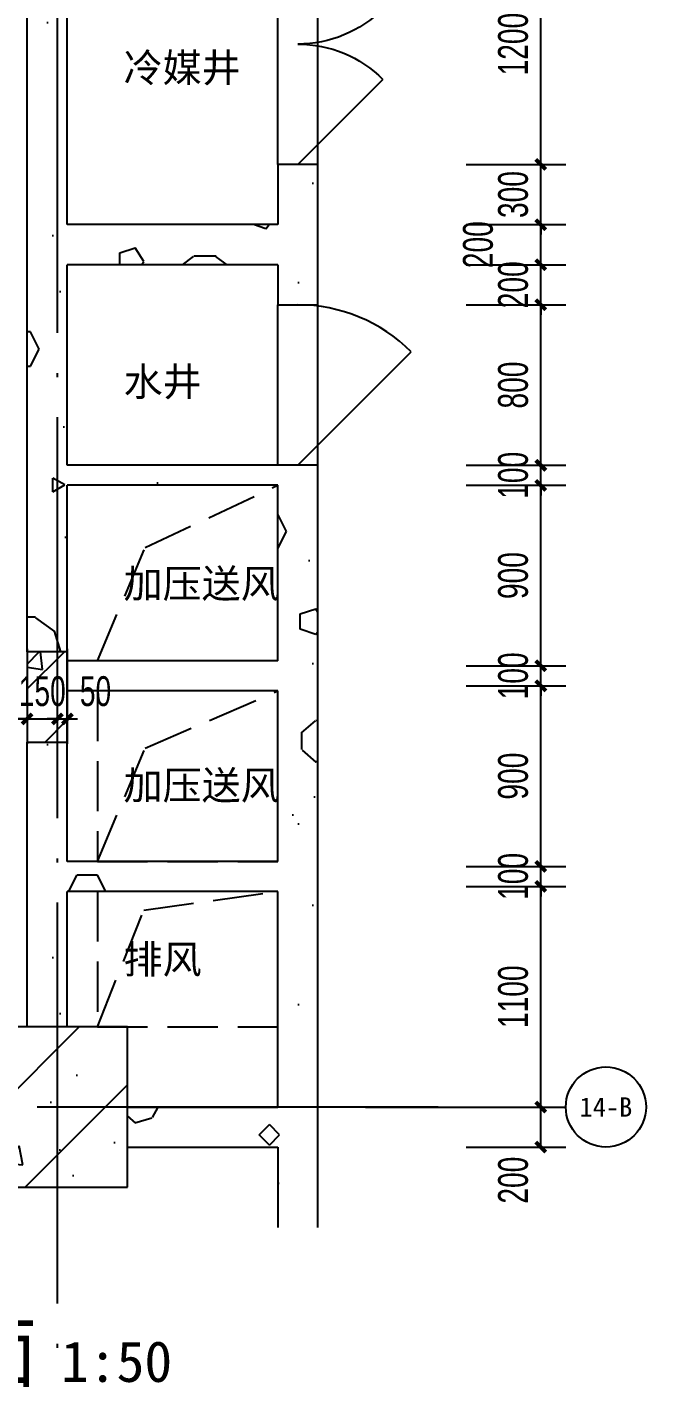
# Model space of a CAD drawing. Extents: x -26219 to 315419, y -160410 to -120810.
# Drawn here: x -17567 to -14446, y -140557 to -133768 of the extents above; entities that cross this region are included whole.
import ezdxf
from ezdxf.enums import TextEntityAlignment as Align
from ezdxf.xclip import XClip

# ---------------------------------------------------------------- set-up
doc = ezdxf.new("R2010")
doc.units = 0
doc.header["$LTSCALE"] = 1000
doc.header["$MEASUREMENT"] = 0
doc.header["$XCLIPFRAME"] = 0
for name, pattern in [('104-13#14# B1核心筒$0$DASH', [0.35, 0.25, -0.1]), ('104-14# 核心筒$2$DOTE', [2.42, 2, -0.2, 0.02, -0.2]), ('DOTE', [2.42, 2, -0.2, 0.02, -0.2])]:
    doc.linetypes.add(name, pattern=pattern)
for name, color, linetype in [('01-标注_尺寸', 124, 'Continuous'), ('01-标注_轴线坐标', 132, 'Continuous'), ('02-TEXT_标注', 130, 'Continuous'), ('02-TEXT_轴号', 7, 'Continuous'), ('104-13#14# B1核心筒$0$05-填充_天正', 26, 'Continuous'), ('104-13#14# B1核心筒$0$A-TECH_结构', 21, 'Continuous'), ('104-13#14# B1核心筒$0$A_STR-砌块墙', 121, 'Continuous'), ('104-13#14# B1核心筒$0$A_STR-砼柱', 51, 'Continuous'), ('104-13#14# B1核心筒$0$DOOR_FIRE', 220, 'Continuous'), ('104-14# 核心筒$2$A_AXIS-轴线', 36, '104-14# 核心筒$2$DOTE'), ('A_AXIS-轴线', 36, 'Continuous'), ('建-标注-文本', 254, 'Continuous')]:
    doc.layers.add(name, color=color, linetype=linetype)
doc.styles.add('_TCH_AXIS', font='STXIHEI_0.TTF', dxfattribs={"width": 0.75, "height": 750})
doc.styles.add('_TCH_DIM_T3', font='ros.shx', dxfattribs={"width": 0.705882, "bigfont": 'jd.shx'})
doc.styles.get("Standard").update_dxf_attribs({"font": 'STXIHEI_0.TTF'})
doc.dimstyles.new('_TCH_ARCH&&50', dxfattribs={"dimtxt": 148.75, "dimasz": 50, "dimexe": 125, "dimexo": 150, "dimgap": 63.125, "dimtad": 1, "dimdec": 0, "dimzin": 0, "dimdsep": 46, "dimtxsty": '_TCH_DIM_T3', "dimblk": 'ARCHTICK', "dimcen": 0.09, "dimclrt": 7, "dimazin": 2, "dimtfac": 1, "dimtdec": 0, "dimtix": 1, "dimtmove": 2, "dimatfit": 3, "dimfxl": 0, "dimtolj": 1, "dimtzin": 0, "dimarcsym": 0})
pattern_1 = [(0, (531, -549), (900, 1800), [0, -1800]), (0, (-522, -792), (900, 1800), [0, -1800]), (0, (63, -810), (900, 1800), [0, -1800]), (0, (702, -279), (900, 1800), [0, -1800]), (0, (-45, -900), (900, 1800), [0, -1800]), (0, (882, 855), (900, 1800), [0, -1800]), (0, (333, 711), (900, 1800), [0, -1800]), (0, (621, 486), (900, 1800), [0, -1800]), (0, (-846, 450), (900, 1800), [0, -1800]), (0, (36, 369), (900, 1800), [0, -1800]), (0, (-306, -90), (900, 1800), [0, -1800]), (0, (-288, -765), (900, 1800), [0, -1800]), (0, (387, -837), (900, 1800), [0, -1800]), (0, (882, -45), (900, 1800), [0, -1800]), (0, (-801, -324), (900, 1800), [0, -1800]), (0, (-648, -18), (900, 1800), [0, -1800]), (0, (54, -144), (900, 1800), [0, -1800]), (0, (-198, -405), (900, 1800), [0, -1800]), (0, (-342, 189), (900, 1800), [0, -1800]), (0, (-117, 864), (900, 1800), [0, -1800]), (0, (-729, -702), (900, 1800), [0, -1800]), (0, (261, 495), (900, 1800), [0, -1800]), (0, (-576, 522), (900, 1800), [0, -1800]), (0, (-720, 756), (900, 1800), [0, -1800]), (130.60129, (771.43, 291.43), (-4499.99995, 5400.000024), [79.025, -33111.333]), (18.43495, (642.86, 325.71), (4500, 1800), [81.316, -11302.884]), (90, (642.9, 248.6), (900, 1800), [77.143, -3522.857]), (161.56505, (720, 222.86), (-4500, 1799.99987), [81.316, -11302.884]), (53.1301, (720, 222.86), (900, 1800), [85.714, -8914.285]), (135, (788.6, -694.3), (-900, 1800), [72.73, -5018.438]), (45, (685.7, -694.3), (900, 1800), [72.73, -5018.438]), (135, (737.14, -745.7), (-900, 1800), [72.73, -5018.438]), (45, (737.14, -745.7), (900, 1800), [72.73, -5018.438]), (116.565, (-77.1, 514.3), (-0.0002, 3600), [95.831, -1916.63]), (180, (-120, 600), (-900, 1800), [102.857, -1697.143]), (63.435, (-265.7, 514.3), (8e-06, 3600), [95.831, -1916.63]), (116.565, (-222.9, 428.6), (-0.0002, 3600), [95.831, -1916.63]), (0, (-222.9, 428.6), (900, 1800), [102.857, -1697.143]), (63.435, (-120, 428.6), (8e-06, 3600), [95.831, -1916.63]), (107.10273, (600, -94.286), (-2699.999897, 9000.000015), [116.584, -48848.707]), (143.97263, (565.71, 17.14), (-17099.99978, 12599.99999), [116.584, -24366.06]), (180, (471.4, 85.7), (-900, 1800), [111.429, -1688.571]), (36.02737, (265.71, 17.14), (17099.99987, 12599.99986), [116.584, -24366.06]), (71.56505, (231.43, -85.7), (2700, 9000), [108.42, -11275.778]), (107.10273, (265.714, -197.14), (-2699.999897, 9000.000015), [116.584, -48848.707]), (143.97263, (360, -265.71), (-17099.99978, 12599.99999), [116.584, -24366.06]), (0, (360, -265.7), (900, 1800), [111.429, -1688.571]), (36.02737, (471.43, -265.71), (17099.99987, 12599.99986), [116.584, -24366.06]), (71.56505, (565.71, -197.14), (2700, 9000), [108.42, -11275.778]), (150.25512, (617.14, 745.71), (-2700, 1799.99998), [69.105, -14442.959]), (90, (557.1, 711.4), (900, 1800), [68.571, -3531.428]), (29.74488, (557.14, 711.43), (2700, 1800), [69.105, -14442.959]), (116.565, (197.1, -531.4), (-0.0002, 3600), [95.831, -1916.63]), (168.69007, (154.29, -445.71), (-8100, 1799.99995), [87.412, -18269.056]), (41.185925, (0, -488.57), (22499.999864, 19799.999827), [91.116, -38177.406]), (90, (0, -574.3), (900, 1800), [85.714, -3514.285]), (138.814074, (68.57, -634.286), (-22499.9996, 19800.000126), [91.116, -38177.406]), (16.699244, (68.57, -634.286), (29699.999777, 8999.999906), [89.488, -37495.613]), (60.945396, (154.29, -608.57), (900, 1799.999984), [88.248, -36976.018]), (109.983106, (-557.14, 222.86), (-4500.000017, 12599.999967), [100.326, -42036.592]), (155.556045, (-591.43, 317.14), (-11700.000045, 5399.999888), [103.569, -43395.394]), (24.443955, (-780, 317.14), (11700.000006, 5399.999974), [103.569, -43395.394]), (70.016893, (-814.286, 222.86), (4500.000014, 12599.99997), [100.326, -42036.592]), (109.983106, (-780, 128.57), (-4500.000017, 12599.999967), [100.326, -42036.592]), (160.01689, (-685.71, 94.29), (-4500, 1799.99992), [100.326, -20968.132]), (19.9831, (-685.71, 94.29), (4499.99998, 1800), [100.326, -20968.132]), (70.016893, (-591.43, 128.57), (4500.000014, 12599.99997), [100.326, -42036.592]), (122.00538, (111.43, 60), (-900.00012, 1799.9999), [80.863, -16900.302]), (18.43495, (-8.57, 102.86), (4500, 1800), [81.316, -11302.884]), (90, (-8.6, 25.7), (900, 1800), [77.143, -3522.857]), (161.56505, (68.57, 0), (-4500, 1799.99987), [81.316, -11302.884]), (54.46232, (68.57, 0), (6299.99999, 8999.99999), [73.734, -30894.635]), (116.565, (-411.4, -377.1), (-0.0002, 3600), [95.831, -1916.63]), (180, (-454.3, -291.4), (-900, 1800), [94.286, -1705.714]), (59.03624, (-600, -377.14), (900, 1800), [99.96, -20891.466]), (120.96376, (-548.57, -462.86), (-900.00012, 1799.99992), [99.96, -20891.466]), (0, (-548.6, -462.9), (900, 1800), [94.286, -1705.714]), (63.435, (-454.3, -462.9), (8e-06, 3600), [95.831, -1916.63])]

# ---------------------------------------------------------------- blocks, each defined once
blk = doc.blocks.new('104-14# 核心筒')
at = {"layer": '104-14# 核心筒$2$A_AXIS-轴线'}
for p, q in [((-24839, 11750), (120259.9, 11750)), ((-24839, 7700), (120259.9, 7700))]:
    blk.add_line(p, q, dxfattribs=at)
blk = doc.blocks.new('104-13#14# B1核心筒$0$$DorLib2D$00000114')
at = {"color": 0}
blk.add_line((0.5, 0), (-0.2071, 0.7071), dxfattribs=at)
blk.add_arc((0.5, 0), 1, 135, 180, dxfattribs=at)
blk = doc.blocks.new('104-13#14# B1核心筒$0$$DorLib2D$00000116')
at = {"color": 0}
for p, q in [((-0.5, 0), (-0.1464, 0.3536)), ((0.5, 0), (0.1464, 0.3536))]:
    blk.add_line(p, q, dxfattribs=at)
for centre, start, end in [((-0.5, 0), 0, 45), ((0.5, 0), 135, 180)]:
    blk.add_arc(centre, 0.5, start, end, dxfattribs=at)
blk = doc.blocks.new('104-13#14# B1核心筒')
at = {"layer": '104-13#14# B1核心筒$0$05-填充_天正'}
h = blk.add_hatch(dxfattribs=at)
h.set_pattern_fill('加气混凝土', color=256, scale=150, style=0)
h.set_pattern_definition(pattern_1)
h.paths.add_polyline_path([(131550, 14800), (131350, 14800), (131350, 13600), (131483.3, 13600), (131550, 13700)])
h = blk.add_hatch(dxfattribs=at)
h.set_pattern_fill('加气混凝土', color=256, scale=150, style=0)
h.set_pattern_definition(pattern_1)
h.paths.add_polyline_path([(132800, 13600), (132800, 14000), (132600, 14000), (132600, 13700), (132666.7, 13600)])
h = blk.add_hatch(dxfattribs=at)
h.set_pattern_fill('加气混凝土', color=256, scale=150, style=0)
h.set_pattern_definition(pattern_1)
h.paths.add_polyline_path([(132666.7, 13600), (132600, 13700), (131550, 13700), (131483.3, 13600), (131550, 13500), (132600, 13500)])
h = blk.add_hatch(dxfattribs=at)
h.set_pattern_fill('加气混凝土', color=256, scale=150, style=0)
h.set_pattern_definition(pattern_1)
h.paths.add_polyline_path([(131483.3, 12450), (131550, 12500), (131550, 13500), (131483.3, 13600), (131350, 13600), (131350, 12450)])
h = blk.add_hatch(dxfattribs=at)
h.set_pattern_fill('加气混凝土', color=256, scale=150, style=0)
h.set_pattern_definition(pattern_1)
h.paths.add_polyline_path([(132600, 13500), (132600, 13300), (132800, 13300), (132800, 13600), (132666.7, 13600)])
h = blk.add_hatch(dxfattribs=at)
h.set_pattern_fill('加气混凝土', color=256, scale=150, style=0)
h.set_pattern_definition(pattern_1)
h.paths.add_polyline_path([(132666.7, 12450), (132600, 12500), (131550, 12500), (131483.3, 12450), (131550, 12400), (132600, 12400)])
h = blk.add_hatch(dxfattribs=at)
h.set_pattern_fill('加气混凝土', color=256, scale=150, style=0)
h.set_pattern_definition(pattern_1)
h.paths.add_polyline_path([(132800, 12450), (132800, 12500), (132600, 12500), (132666.7, 12450)])
h = blk.add_hatch(dxfattribs=at)
h.set_pattern_fill('加气混凝土', color=256, scale=150, style=0)
h.set_pattern_definition(pattern_1)
h.paths.add_polyline_path([(131350, 11570), (131550, 11570), (131550, 11525), (131550, 12400), (131483.3, 12450), (131350, 12450)])
h = blk.add_hatch(dxfattribs=at)
h.set_pattern_fill('加气混凝土', color=256, scale=150, style=0)
h.set_pattern_definition(pattern_1)
h.paths.add_polyline_path([(132666.7, 11450), (132800, 11450), (132800, 12450), (132666.7, 12450), (132600, 12400), (132600, 11525)])
h = blk.add_hatch(dxfattribs=at)
h.set_pattern_fill('钢筋混凝土', color=256, scale=100, style=0)
h.set_pattern_definition([(45, (0, 0), (-176.7767, 176.7767), []), (50, (0, 0), (717.2602, -62.7521), [75, -825]), (355, (0, 0), (-138.7513, 752.192), [60, -660]), (100.4514, (59.8, -5.2), (578.5094, 689.4395), [63.74, -701.142]), (46.1842, (0, 200), (1067.241, -165.519), [112.5, -1237.5]), (96.6356, (88.9, 186.2), (934.663, 974.118), [95.61, -1051.713]), (351.1842, (0, 200), (934.662, 974.119), [90, -990]), (21, (100, 150), (596.907, -402.619), [75, -825]), (326, (100, 150), (243.3153, 725.15), [60, -660]), (71.4514, (149.74, 116.45), (840.2226, 322.5305), [63.74, -701.142]), (37.5, (0, 0), (12.15986, 332.89385), [0, -652, 0, -670, 0, -662.5]), (7.5, (0, 0), (263.0695, 394.4117), [0, -382, 0, -637, 0, -252.5]), (327.5, (-223, 0), (533.82244, -22.55487), [0, -250, 0, -780, 0, -1035]), (317.5, (-323, 0), (583.1862, 100.105), [0, -325, 0, -518, 0, -735])])
h.paths.add_polyline_path([(131350, 11120), (131550, 11120), (131550, 11570), (131350, 11570)])
h = blk.add_hatch(dxfattribs=at)
h.set_pattern_fill('加气混凝土', color=256, scale=150, style=0)
h.set_pattern_definition(pattern_1)
h.paths.add_polyline_path([(131550, 11525), (131550, 11375), (132600, 11375), (132666.7, 11450), (132600, 11525)])
h = blk.add_hatch(dxfattribs=at)
h.set_pattern_fill('加气混凝土', color=256, scale=150, style=0)
h.set_pattern_definition(pattern_1)
h.paths.add_polyline_path([(132666.7, 10450), (132800, 10450), (132800, 11450), (132666.7, 11450), (132600, 11375), (132600, 10525)])
h = blk.add_hatch(dxfattribs=at)
h.set_pattern_fill('加气混凝土', color=256, scale=150, style=0)
h.set_pattern_definition(pattern_1)
h.paths.add_polyline_path([(131550, 11375), (131550, 11120), (131350, 11120), (131350, 10450), (131483.3, 10450), (131550, 10525)])
h = blk.add_hatch(dxfattribs=at)
h.set_pattern_fill('加气混凝土', color=256, scale=150, style=0)
h.set_pattern_definition(pattern_1)
h.paths.add_polyline_path([(132666.7, 10450), (132600, 10525), (131550, 10525), (131483.3, 10450), (131550, 10375), (132600, 10375)])
h = blk.add_hatch(dxfattribs=at)
h.set_pattern_fill('加气混凝土', color=256, scale=150, style=0)
h.set_pattern_definition(pattern_1)
h.paths.add_polyline_path([(131350, 9700), (131550, 9700), (131550, 10375), (131483.3, 10450), (131350, 10450)])
h = blk.add_hatch(dxfattribs=at)
h.set_pattern_fill('加气混凝土', color=256, scale=150, style=0)
h.set_pattern_definition(pattern_1)
h.paths.add_polyline_path([(132666.7, 9200), (132800, 9200), (132800, 10450), (132666.7, 10450), (132600, 10375), (132600, 9300)])
h = blk.add_hatch(dxfattribs=at)
h.set_pattern_fill('钢筋混凝土', color=256, scale=150, style=0)
h.set_pattern_definition([(45, (0, 0), (-265.165, 265.165), []), (50, (0, 0), (1075.89, -94.128), [112.5, -1237.5]), (355, (0, 0), (-208.127, 1128.288), [90, -990]), (100.4514, (89.7, -7.8), (867.764, 1034.159), [95.61, -1051.713]), (46.1842, (0, 300), (1600.862, -248.279), [168.75, -1856.25]), (96.6356, (133.4, 279.3), (1401.994, 1461.177), [143.415, -1577.57]), (351.1842, (0, 300), (1401.993, 1461.178), [135, -1485]), (21, (150, 225), (895.3606, -603.9283), [112.5, -1237.5]), (326, (150, 225), (364.973, 1087.725), [90, -990]), (71.4514, (224.6, 174.7), (1260.334, 483.796), [95.61, -1051.713]), (37.5, (0, 0), (18.2398, 499.3408), [0, -978, 0, -1005, 0, -993.75]), (7.5, (0, 0), (394.6043, 591.6176), [0, -573, 0, -955.5, 0, -378.75]), (327.5, (-334.5, 0), (800.7337, -33.8323), [0, -375, 0, -1170, 0, -1552.5]), (317.5, (-484.5, 0), (874.7793, 150.1575), [0, -487.5, 0, -777, 0, -1102.5])])
h.paths.add_polyline_path([(131150, 8900), (131850, 8900), (131850, 9700), (131150, 9700)])
h = blk.add_hatch(dxfattribs=at)
h.set_pattern_fill('加气混凝土', color=256, scale=150, style=0)
h.set_pattern_definition(pattern_1)
h.paths.add_polyline_path([(131850, 9300), (131850, 9100), (132600, 9100), (132666.7, 9200), (132600, 9300)])
h = blk.add_hatch(dxfattribs=at)
h.set_pattern_fill('加气混凝土', color=256, scale=150, style=0)
h.set_pattern_definition(pattern_1)
h.paths.add_polyline_path([(132600, 9100), (132600, 3450), (132800, 3450), (132800, 9200), (132666.7, 9200)])
at = {"layer": '104-13#14# B1核心筒$0$A-TECH_结构', "linetype": '104-13#14# B1核心筒$0$DASH'}
for points in [[(131700, 11525), (131938.6, 12089.3), (132600, 12400)], [(131700, 10525), (131938.6, 11089.3), (132600, 11375)], [(131700, 9700), (131931.6, 10281), (132600, 10375)]]:
    blk.add_lwpolyline(points, dxfattribs=at)
for points in [[(131700, 10525), (132600, 10525), (132600, 11375), (131700, 11375)], [(131700, 9700), (132600, 9700), (132600, 10375), (131700, 10375)]]:
    blk.add_lwpolyline(points, close=True, dxfattribs=at)
at = {"layer": '104-13#14# B1核心筒$0$A_STR-砌块墙'}
for p, q in [((131350, 13600), (131350, 14800)), ((131550, 13700), (131550, 14800)), ((132800, 14000), (132600, 14000)), ((132600, 14000), (132600, 13700)), ((132800, 13600), (132800, 14000)), ((132600, 13700), (131550, 13700)), ((131350, 12450), (131350, 13600)), ((132800, 13300), (132800, 13600)), ((132600, 13500), (131550, 13500)), ((131550, 12500), (131550, 13500)), ((132600, 13500), (132600, 13300)), ((132600, 13300), (132800, 13300)), ((132600, 12500), (131550, 12500)), ((132800, 12500), (132600, 12500)), ((132800, 12450), (132800, 12500)), ((131350, 11570), (131350, 12450)), ((132800, 11450), (132800, 12450)), ((132600, 12400), (131550, 12400)), ((131550, 11570), (131550, 12400)), ((132600, 11525), (132600, 12400)), ((132600, 11525), (131550, 11525)), ((132800, 10450), (132800, 11450)), ((132600, 11375), (131550, 11375)), ((132600, 10525), (132600, 11375)), ((131350, 10450), (131350, 11120)), ((131550, 10525), (131550, 11120)), ((132600, 10525), (131550, 10525)), ((131350, 9700), (131350, 10450)), ((132800, 9200), (132800, 10450)), ((132600, 10375), (131550, 10375)), ((131550, 9700), (131550, 10375)), ((132600, 9300), (132600, 10375)), ((131850, 9300), (132600, 9300)), ((132800, 3450), (132800, 9200)), ((131850, 9100), (132600, 9100)), ((132600, 9100), (132600, 3450))]:
    blk.add_line(p, q, dxfattribs=at)
at = {"layer": '104-13#14# B1核心筒$0$A_STR-砼柱'}
for p, q in [((131550, 11570), (131350, 11570)), ((131550, 11120), (131550, 11570)), ((131350, 11120), (131550, 11120)), ((131850, 9700), (131150, 9700)), ((131850, 8900), (131850, 9700)), ((131150, 8900), (131850, 8900))]:
    blk.add_line(p, q, dxfattribs=at)
at = {"layer": '104-13#14# B1核心筒$0$DOOR_FIRE'}
for p, q in [((132600, 14000), (132600, 15200)), ((132800, 14000), (132800, 15200)), ((132600, 12500), (132600, 13300)), ((132800, 12500), (132800, 13300))]:
    blk.add_line(p, q, dxfattribs=at)
at = {"layer": '104-13#14# B1核心筒$0$DOOR_FIRE', "zscale": 200}
for name, p, xscale, yscale, rotation in [('104-13#14# B1核心筒$0$$DorLib2D$00000116', (132700, 14600), 1200, -1200, 90.00000000037143), ('104-13#14# B1核心筒$0$$DorLib2D$00000114', (132700, 12900), -800, -800, 90.00000000035706)]:
    blk.add_blockref(name, p, dxfattribs=dict(at, xscale=xscale, yscale=yscale, rotation=rotation))
blk = doc.blocks.new('_ArchTick')
at = {"color": 0, "linetype": 'ByBlock', "const_width": 0.4}
blk.add_lwpolyline([(-0.5, -0.5), (0.5, 0.5)], dxfattribs=at)
blk = doc.blocks.new('*D365')
at = {"layer": '01-标注_尺寸', "color": 0, "lineweight": -2, "transparency": 16777216}
for p, q in [((-15377.3, -139152.4), (-14880.1, -139152.4)), ((-15005.1, -139352.4), (-15005.1, -139152.4)), ((-15377.3, -139352.4), (-14880.1, -139352.4))]:
    blk.add_line(p, q, dxfattribs=at)
at = {"layer": 'Defpoints', "color": 0, "transparency": 16777216}
for p in [(-15527.3, -139152.4), (-15005.1, -139152.4), (-15527.3, -139352.4)]:
    blk.add_point(p, dxfattribs=at)
at = {"layer": '01-标注_尺寸', "color": 0, "lineweight": -2, "transparency": 16777216, "xscale": 50, "yscale": 50, "zscale": 50}
for p, rotation in [((-15005.1, -139152.4), 90), ((-15005.1, -139352.4), 270)]:
    blk.add_blockref('_ArchTick', p, dxfattribs=dict(at, rotation=rotation))
at = {"layer": '01-标注_尺寸', "color": 7, "transparency": 16777216, "insert": (-15142.6, -139517.1), "char_height": 148.75, "attachment_point": 5, "rotation": 90, "style": '_TCH_DIM_T3'}
blk.add_mtext('\\A1;200', dxfattribs=at)
blk = doc.blocks.new('*D366')
at = {"layer": '01-标注_尺寸', "color": 0, "lineweight": -2, "transparency": 16777216}
for p, q in [((-15377.3, -138052.4), (-14880.1, -138052.4)), ((-15005.1, -139152.4), (-15005.1, -138052.4)), ((-15377.3, -139152.4), (-14880.1, -139152.4))]:
    blk.add_line(p, q, dxfattribs=at)
at = {"layer": 'Defpoints', "color": 0, "transparency": 16777216}
for p in [(-15527.3, -138052.4), (-15005.1, -138052.4), (-15527.3, -139152.4)]:
    blk.add_point(p, dxfattribs=at)
at = {"layer": '01-标注_尺寸', "color": 0, "lineweight": -2, "transparency": 16777216, "xscale": 50, "yscale": 50, "zscale": 50}
for p, rotation in [((-15005.1, -138052.4), 90), ((-15005.1, -139152.4), 270)]:
    blk.add_blockref('_ArchTick', p, dxfattribs=dict(at, rotation=rotation))
at = {"layer": '01-标注_尺寸', "color": 7, "transparency": 16777216, "insert": (-15142.6, -138602.4), "char_height": 148.75, "attachment_point": 5, "rotation": 90, "style": '_TCH_DIM_T3'}
blk.add_mtext('\\A1;1100', dxfattribs=at)
blk = doc.blocks.new('*D367')
at = {"layer": '01-标注_尺寸', "color": 0, "lineweight": -2, "transparency": 16777216}
for p, q in [((-15377.3, -137952.4), (-14880.1, -137952.4)), ((-15005.1, -137952.4), (-15005.1, -137902.4)), ((-15005.1, -138052.4), (-15005.1, -137952.4)), ((-15377.3, -138052.4), (-14880.1, -138052.4)), ((-15005.1, -138052.4), (-15005.1, -138102.4))]:
    blk.add_line(p, q, dxfattribs=at)
at = {"layer": 'Defpoints', "color": 0, "transparency": 16777216}
for p in [(-15527.3, -137952.4), (-15005.1, -137952.4), (-15527.3, -138052.4)]:
    blk.add_point(p, dxfattribs=at)
at = {"layer": '01-标注_尺寸', "color": 0, "lineweight": -2, "transparency": 16777216, "xscale": 50, "yscale": 50, "zscale": 50}
for p, rotation in [((-15005.1, -137952.4), 270), ((-15005.1, -138052.4), 90)]:
    blk.add_blockref('_ArchTick', p, dxfattribs=dict(at, rotation=rotation))
at = {"layer": '01-标注_尺寸', "color": 7, "transparency": 16777216, "insert": (-15142.6, -138002.4), "char_height": 148.75, "attachment_point": 5, "rotation": 90, "style": '_TCH_DIM_T3'}
blk.add_mtext('\\A1;100', dxfattribs=at)
blk = doc.blocks.new('*D368')
at = {"layer": '01-标注_尺寸', "color": 0, "lineweight": -2, "transparency": 16777216}
for p, q in [((-15377.3, -137052.4), (-14880.1, -137052.4)), ((-15005.1, -137952.4), (-15005.1, -137052.4)), ((-15377.3, -137952.4), (-14880.1, -137952.4))]:
    blk.add_line(p, q, dxfattribs=at)
at = {"layer": 'Defpoints', "color": 0, "transparency": 16777216}
for p in [(-15527.3, -137052.4), (-15005.1, -137052.4), (-15527.3, -137952.4)]:
    blk.add_point(p, dxfattribs=at)
at = {"layer": '01-标注_尺寸', "color": 0, "lineweight": -2, "transparency": 16777216, "xscale": 50, "yscale": 50, "zscale": 50}
for p, rotation in [((-15005.1, -137052.4), 90), ((-15005.1, -137952.4), 270)]:
    blk.add_blockref('_ArchTick', p, dxfattribs=dict(at, rotation=rotation))
at = {"layer": '01-标注_尺寸', "color": 7, "transparency": 16777216, "insert": (-15142.6, -137502.4), "char_height": 148.75, "attachment_point": 5, "rotation": 90, "style": '_TCH_DIM_T3'}
blk.add_mtext('\\A1;900', dxfattribs=at)
blk = doc.blocks.new('*D369')
at = {"layer": '01-标注_尺寸', "color": 0, "lineweight": -2, "transparency": 16777216}
for p, q in [((-15005.1, -136952.4), (-15005.1, -136902.4)), ((-15377.3, -136952.4), (-14880.1, -136952.4)), ((-15005.1, -137052.4), (-15005.1, -136952.4)), ((-15377.3, -137052.4), (-14880.1, -137052.4)), ((-15005.1, -137052.4), (-15005.1, -137102.4))]:
    blk.add_line(p, q, dxfattribs=at)
at = {"layer": 'Defpoints', "color": 0, "transparency": 16777216}
for p in [(-15527.3, -136952.4), (-15005.1, -136952.4), (-15527.3, -137052.4)]:
    blk.add_point(p, dxfattribs=at)
at = {"layer": '01-标注_尺寸', "color": 0, "lineweight": -2, "transparency": 16777216, "xscale": 50, "yscale": 50, "zscale": 50}
for p, rotation in [((-15005.1, -136952.4), 270), ((-15005.1, -137052.4), 90)]:
    blk.add_blockref('_ArchTick', p, dxfattribs=dict(at, rotation=rotation))
at = {"layer": '01-标注_尺寸', "color": 7, "transparency": 16777216, "insert": (-15142.6, -137002.4), "char_height": 148.75, "attachment_point": 5, "rotation": 90, "style": '_TCH_DIM_T3'}
blk.add_mtext('\\A1;100', dxfattribs=at)
blk = doc.blocks.new('*D370')
at = {"layer": '01-标注_尺寸', "color": 0, "lineweight": -2, "transparency": 16777216}
for p, q in [((-15377.3, -136052.4), (-14880.1, -136052.4)), ((-15005.1, -136952.4), (-15005.1, -136052.4)), ((-15377.3, -136952.4), (-14880.1, -136952.4))]:
    blk.add_line(p, q, dxfattribs=at)
at = {"layer": 'Defpoints', "color": 0, "transparency": 16777216}
for p in [(-15527.3, -136052.4), (-15005.1, -136052.4), (-15527.3, -136952.4)]:
    blk.add_point(p, dxfattribs=at)
at = {"layer": '01-标注_尺寸', "color": 0, "lineweight": -2, "transparency": 16777216, "xscale": 50, "yscale": 50, "zscale": 50}
for p, rotation in [((-15005.1, -136052.4), 90), ((-15005.1, -136952.4), 270)]:
    blk.add_blockref('_ArchTick', p, dxfattribs=dict(at, rotation=rotation))
at = {"layer": '01-标注_尺寸', "color": 7, "transparency": 16777216, "insert": (-15142.6, -136502.4), "char_height": 148.75, "attachment_point": 5, "rotation": 90, "style": '_TCH_DIM_T3'}
blk.add_mtext('\\A1;900', dxfattribs=at)
blk = doc.blocks.new('*D371')
at = {"layer": '01-标注_尺寸', "color": 0, "lineweight": -2, "transparency": 16777216}
for p, q in [((-15005.1, -135952.4), (-15005.1, -135902.4)), ((-15377.3, -135952.4), (-14880.1, -135952.4)), ((-15005.1, -136052.4), (-15005.1, -135952.4)), ((-15377.3, -136052.4), (-14880.1, -136052.4)), ((-15005.1, -136052.4), (-15005.1, -136102.4))]:
    blk.add_line(p, q, dxfattribs=at)
at = {"layer": 'Defpoints', "color": 0, "transparency": 16777216}
for p in [(-15527.3, -135952.4), (-15005.1, -135952.4), (-15527.3, -136052.4)]:
    blk.add_point(p, dxfattribs=at)
at = {"layer": '01-标注_尺寸', "color": 0, "lineweight": -2, "transparency": 16777216, "xscale": 50, "yscale": 50, "zscale": 50}
for p, rotation in [((-15005.1, -135952.4), 270), ((-15005.1, -136052.4), 90)]:
    blk.add_blockref('_ArchTick', p, dxfattribs=dict(at, rotation=rotation))
at = {"layer": '01-标注_尺寸', "color": 7, "transparency": 16777216, "insert": (-15142.6, -136002.4), "char_height": 148.75, "attachment_point": 5, "rotation": 90, "style": '_TCH_DIM_T3'}
blk.add_mtext('\\A1;100', dxfattribs=at)
blk = doc.blocks.new('*D372')
at = {"layer": '01-标注_尺寸', "color": 0, "lineweight": -2, "transparency": 16777216}
for p, q in [((-15377.3, -135152.4), (-14880.1, -135152.4)), ((-15005.1, -135952.4), (-15005.1, -135152.4)), ((-15377.3, -135952.4), (-14880.1, -135952.4))]:
    blk.add_line(p, q, dxfattribs=at)
at = {"layer": 'Defpoints', "color": 0, "transparency": 16777216}
for p in [(-15527.3, -135152.4), (-15005.1, -135152.4), (-15527.3, -135952.4)]:
    blk.add_point(p, dxfattribs=at)
at = {"layer": '01-标注_尺寸', "color": 0, "lineweight": -2, "transparency": 16777216, "xscale": 50, "yscale": 50, "zscale": 50}
for p, rotation in [((-15005.1, -135152.4), 90), ((-15005.1, -135952.4), 270)]:
    blk.add_blockref('_ArchTick', p, dxfattribs=dict(at, rotation=rotation))
at = {"layer": '01-标注_尺寸', "color": 7, "transparency": 16777216, "insert": (-15142.6, -135552.4), "char_height": 148.75, "attachment_point": 5, "rotation": 90, "style": '_TCH_DIM_T3'}
blk.add_mtext('\\A1;800', dxfattribs=at)
blk = doc.blocks.new('*D373')
at = {"layer": '01-标注_尺寸', "color": 0, "lineweight": -2, "transparency": 16777216}
for p, q in [((-15377.3, -134952.4), (-14880.1, -134952.4)), ((-15005.1, -134952.4), (-15005.1, -134902.4)), ((-15005.1, -135152.4), (-15005.1, -134952.4)), ((-15377.3, -135152.4), (-14880.1, -135152.4)), ((-15005.1, -135152.4), (-15005.1, -135202.4))]:
    blk.add_line(p, q, dxfattribs=at)
at = {"layer": 'Defpoints', "color": 0, "transparency": 16777216}
for p in [(-15527.3, -134952.4), (-15005.1, -134952.4), (-15527.3, -135152.4)]:
    blk.add_point(p, dxfattribs=at)
at = {"layer": '01-标注_尺寸', "color": 0, "lineweight": -2, "transparency": 16777216, "xscale": 50, "yscale": 50, "zscale": 50}
for p, rotation in [((-15005.1, -134952.4), 270), ((-15005.1, -135152.4), 90)]:
    blk.add_blockref('_ArchTick', p, dxfattribs=dict(at, rotation=rotation))
at = {"layer": '01-标注_尺寸', "color": 7, "transparency": 16777216, "insert": (-15142.6, -135052.4), "char_height": 148.75, "attachment_point": 5, "rotation": 90, "style": '_TCH_DIM_T3'}
blk.add_mtext('\\A1;200', dxfattribs=at)
blk = doc.blocks.new('*D374')
at = {"layer": '01-标注_尺寸', "color": 0, "lineweight": -2, "transparency": 16777216}
for p, q in [((-15377.3, -134752.4), (-14880.1, -134752.4)), ((-15005.1, -134952.4), (-15005.1, -134752.4)), ((-15377.3, -134952.4), (-14880.1, -134952.4))]:
    blk.add_line(p, q, dxfattribs=at)
at = {"layer": 'Defpoints', "color": 0, "transparency": 16777216}
for p in [(-15527.3, -134752.4), (-15005.1, -134752.4), (-15527.3, -134952.4)]:
    blk.add_point(p, dxfattribs=at)
at = {"layer": '01-标注_尺寸', "color": 0, "lineweight": -2, "transparency": 16777216, "xscale": 50, "yscale": 50, "zscale": 50}
for p, rotation in [((-15005.1, -134752.4), 90), ((-15005.1, -134952.4), 270)]:
    blk.add_blockref('_ArchTick', p, dxfattribs=dict(at, rotation=rotation))
at = {"layer": '01-标注_尺寸', "color": 7, "transparency": 16777216, "insert": (-15317.6, -134852.4), "char_height": 148.75, "attachment_point": 5, "rotation": 90, "style": '_TCH_DIM_T3'}
blk.add_mtext('\\A1;200', dxfattribs=at)
blk = doc.blocks.new('*D375')
at = {"layer": '01-标注_尺寸', "color": 0, "lineweight": -2, "transparency": 16777216}
for p, q in [((-15005.1, -134452.4), (-15005.1, -134402.4)), ((-15377.3, -134452.4), (-14880.1, -134452.4)), ((-15005.1, -134752.4), (-15005.1, -134452.4)), ((-15377.3, -134752.4), (-14880.1, -134752.4)), ((-15005.1, -134752.4), (-15005.1, -134802.4))]:
    blk.add_line(p, q, dxfattribs=at)
at = {"layer": 'Defpoints', "color": 0, "transparency": 16777216}
for p in [(-15527.3, -134452.4), (-15005.1, -134452.4), (-15527.3, -134752.4)]:
    blk.add_point(p, dxfattribs=at)
at = {"layer": '01-标注_尺寸', "color": 0, "lineweight": -2, "transparency": 16777216, "xscale": 50, "yscale": 50, "zscale": 50}
for p, rotation in [((-15005.1, -134452.4), 270), ((-15005.1, -134752.4), 90)]:
    blk.add_blockref('_ArchTick', p, dxfattribs=dict(at, rotation=rotation))
at = {"layer": '01-标注_尺寸', "color": 7, "transparency": 16777216, "insert": (-15142.6, -134602.4), "char_height": 148.75, "attachment_point": 5, "rotation": 90, "style": '_TCH_DIM_T3'}
blk.add_mtext('\\A1;300', dxfattribs=at)
blk = doc.blocks.new('*D376')
at = {"layer": '01-标注_尺寸', "color": 0, "lineweight": -2, "transparency": 16777216}
for p, q in [((-15377.3, -133252.4), (-14880.1, -133252.4)), ((-15005.1, -134452.4), (-15005.1, -133252.4)), ((-15377.3, -134452.4), (-14880.1, -134452.4))]:
    blk.add_line(p, q, dxfattribs=at)
at = {"layer": 'Defpoints', "color": 0, "transparency": 16777216}
for p in [(-15527.3, -133252.4), (-15005.1, -133252.4), (-15527.3, -134452.4)]:
    blk.add_point(p, dxfattribs=at)
at = {"layer": '01-标注_尺寸', "color": 0, "lineweight": -2, "transparency": 16777216, "xscale": 50, "yscale": 50, "zscale": 50}
for p, rotation in [((-15005.1, -133252.4), 90), ((-15005.1, -134452.4), 270)]:
    blk.add_blockref('_ArchTick', p, dxfattribs=dict(at, rotation=rotation))
at = {"layer": '01-标注_尺寸', "color": 7, "transparency": 16777216, "insert": (-15142.6, -133852.4), "char_height": 148.75, "attachment_point": 5, "rotation": 90, "style": '_TCH_DIM_T3'}
blk.add_mtext('\\A1;1200', dxfattribs=at)
blk = doc.blocks.new('*D653')
at = {"layer": '01-标注_尺寸', "color": 0, "lineweight": -2, "transparency": 16777216}
for p, q in [((-17416.7, -136867.2), (-17416.7, -137342.2)), ((-17366.7, -136867.2), (-17366.7, -137342.2)), ((-17416.7, -137217.2), (-17466.7, -137217.2)), ((-17416.7, -137217.2), (-17366.7, -137217.2)), ((-17366.7, -137217.2), (-17316.7, -137217.2))]:
    blk.add_line(p, q, dxfattribs=at)
at = {"layer": 'Defpoints', "color": 0, "transparency": 16777216}
for p in [(-17416.7, -136717.2), (-17366.7, -136717.2), (-17366.7, -137217.2)]:
    blk.add_point(p, dxfattribs=at)
at = {"layer": '01-标注_尺寸', "color": 0, "lineweight": -2, "transparency": 16777216, "xscale": 50, "yscale": 50, "zscale": 50}
blk.add_blockref('_ArchTick', (-17416.7, -137217.2), dxfattribs=at)
at = {"layer": '01-标注_尺寸', "color": 0, "lineweight": -2, "transparency": 16777216, "xscale": 50, "yscale": 50, "zscale": 50, "rotation": 180}
blk.add_blockref('_ArchTick', (-17366.7, -137217.2), dxfattribs=at)
at = {"layer": '01-标注_尺寸', "color": 7, "transparency": 16777216, "insert": (-17226, -137079.7), "char_height": 148.75, "attachment_point": 5, "style": '_TCH_DIM_T3'}
blk.add_mtext('\\A1;50', dxfattribs=at)
blk = doc.blocks.new('*D654')
at = {"layer": '01-标注_尺寸', "color": 0, "lineweight": -2, "transparency": 16777216}
for p, q in [((-17566.7, -136867.2), (-17566.7, -137342.2)), ((-17416.7, -136867.2), (-17416.7, -137342.2)), ((-17566.7, -137217.2), (-17616.7, -137217.2)), ((-17566.7, -137217.2), (-17416.7, -137217.2)), ((-17416.7, -137217.2), (-17366.7, -137217.2))]:
    blk.add_line(p, q, dxfattribs=at)
at = {"layer": 'Defpoints', "color": 0, "transparency": 16777216}
for p in [(-17566.7, -136717.2), (-17416.7, -136717.2), (-17416.7, -137217.2)]:
    blk.add_point(p, dxfattribs=at)
at = {"layer": '01-标注_尺寸', "color": 0, "lineweight": -2, "transparency": 16777216, "xscale": 50, "yscale": 50, "zscale": 50}
blk.add_blockref('_ArchTick', (-17566.7, -137217.2), dxfattribs=at)
at = {"layer": '01-标注_尺寸', "color": 0, "lineweight": -2, "transparency": 16777216, "xscale": 50, "yscale": 50, "zscale": 50, "rotation": 180}
blk.add_blockref('_ArchTick', (-17416.7, -137217.2), dxfattribs=at)
at = {"layer": '01-标注_尺寸', "color": 7, "transparency": 16777216, "insert": (-17491.7, -137079.7), "char_height": 148.75, "attachment_point": 5, "style": '_TCH_DIM_T3'}
blk.add_mtext('\\A1;150', dxfattribs=at)
blk = doc.blocks.new('*D655')
at = {"layer": '01-标注_尺寸', "color": 0, "lineweight": -2, "transparency": 16777216}
for p, q in [((-19616.7, -136867.2), (-19616.7, -137342.2)), ((-17566.7, -136867.2), (-17566.7, -137342.2)), ((-19616.7, -137217.2), (-17566.7, -137217.2))]:
    blk.add_line(p, q, dxfattribs=at)
at = {"layer": 'Defpoints', "color": 0, "transparency": 16777216}
for p in [(-19616.7, -136717.2), (-17566.7, -136717.2), (-17566.7, -137217.2)]:
    blk.add_point(p, dxfattribs=at)
at = {"layer": '01-标注_尺寸', "color": 0, "lineweight": -2, "transparency": 16777216, "xscale": 50, "yscale": 50, "zscale": 50, "rotation": 180}
blk.add_blockref('_ArchTick', (-19616.7, -137217.2), dxfattribs=at)
at = {"layer": '01-标注_尺寸', "color": 0, "lineweight": -2, "transparency": 16777216, "xscale": 50, "yscale": 50, "zscale": 50}
blk.add_blockref('_ArchTick', (-17566.7, -137217.2), dxfattribs=at)
at = {"layer": '01-标注_尺寸', "color": 7, "transparency": 16777216, "insert": (-18591.7, -137079.7), "char_height": 148.75, "attachment_point": 5, "style": '_TCH_DIM_T3'}
blk.add_mtext('\\A1;2050', dxfattribs=at)

msp = doc.modelspace()

# ---------------------------------------------------------------- linework, layer by layer
at = {"layer": '01-标注_轴线坐标'}
msp.add_line((-15880.1, -139152.4), (-14880.1, -139152.4), dxfattribs=at)
msp.add_circle((-14680.1, -139152.4), 200, dxfattribs=at)
at = {"layer": 'A_AXIS-轴线', "linetype": 'DOTE'}
for p, q in [((-17416.7, -128452.4), (-17416.7, -140352.4)), ((-15516.7, -139152.4), (-23166.7, -139152.4))]:
    msp.add_line(p, q, dxfattribs=at)

# ---------------------------------------------------------------- block references
ref = msp.add_blockref('104-14# 核心筒', (-14186.1, -150168.8))
XClip(ref).set_block_clipping_path([(106607.1139184716, 10499.9999999845), (118350.0977260475, 23000.0000000241)])
ref = msp.add_blockref('104-14# 核心筒', (-24171.8, -146852.4))
XClip(ref).set_block_clipping_path([(21749.9999999867, 6862.509807695), (34199.9999999442, 18650.0000000002)])
ref = msp.add_blockref('104-13#14# B1核心筒', (-148916.6, -148452.4))
XClip(ref).set_block_clipping_path([(125276.0952862577, 8700), (133799.9946632845, 19247.0136389195)])

# ---------------------------------------------------------------- texts
at = {"layer": '02-TEXT_标注'}
for s, p in [('冷媒井', (-17086, -134041.4)), ('水井', (-17086, -135607)), ('加压送风', (-17086, -136613.7)), ('加压送风', (-17086, -137619.5)), ('排风', (-17086, -138487.5))]:
    msp.add_text(s, height=142.71, dxfattribs=at).set_placement(p)
at = {"layer": '02-TEXT_轴号', "style": '_TCH_AXIS', "width": 0.915663}
msp.add_text('14-B', height=96.8, dxfattribs=at).set_placement((-14811.5, -139200.8), (-14548.8, -139200.8), align=Align.FIT)
at = {"layer": '建-标注-文本'}
for s, height, p in [('楼梯地下一层平面', 285.43, (-20631.1, -140517.4)), ('1:50', 203.88, (-17398.3, -140523.1))]:
    msp.add_text(s, height=height, dxfattribs=at).set_placement(p)

# ---------------------------------------------------------------- dimensions: what is measured, and where the dimension line sits
at = {"layer": '01-标注_尺寸'}
for p1, p2, distance, picture, middle in [((-15527.3, -134452.4), (-15527.3, -133252.4), -522.2, '*D376', (-15142.6, -133852.4)), ((-15527.3, -134752.4), (-15527.3, -134452.4), -522.2, '*D375', (-15142.6, -134602.4)), ((-15527.3, -135152.4), (-15527.3, -134952.4), -522.2, '*D373', (-15142.6, -135052.4)), ((-15527.3, -135952.4), (-15527.3, -135152.4), -522.2, '*D372', (-15142.6, -135552.4)), ((-15527.3, -136052.4), (-15527.3, -135952.4), -522.2, '*D371', (-15142.6, -136002.4)), ((-15527.3, -136952.4), (-15527.3, -136052.4), -522.2, '*D370', (-15142.6, -136502.4)), ((-19616.7, -136717.2), (-17566.7, -136717.2), -500, '*D655', (-18591.7, -137079.7)), ((-17566.7, -136717.2), (-17416.7, -136717.2), -500, '*D654', (-17491.7, -137079.7)), ((-15527.3, -137052.4), (-15527.3, -136952.4), -522.2, '*D369', (-15142.6, -137002.4)), ((-15527.3, -137952.4), (-15527.3, -137052.4), -522.2, '*D368', (-15142.6, -137502.4)), ((-15527.3, -138052.4), (-15527.3, -137952.4), -522.2, '*D367', (-15142.6, -138002.4)), ((-15527.3, -139152.4), (-15527.3, -138052.4), -522.2, '*D366', (-15142.6, -138602.4))]:
    dim = msp.add_aligned_dim(p1=p1, p2=p2, distance=distance, dimstyle='_TCH_ARCH&&50', dxfattribs=at)
    dim.commit()
    dim.dimension.update_dxf_attribs({"geometry": picture, "text_midpoint": middle})
for base, p1, p2, angle, picture, middle in [((-15005.1, -134752.4), (-15527.3, -134952.4), (-15527.3, -134752.4), 90, '*D374', (-15317.6, -134852.4)), ((-17366.7, -137217.2), (-17416.7, -136717.2), (-17366.7, -136717.2), 360, '*D653', (-17226, -137079.7)), ((-15005.1, -139152.4), (-15527.3, -139352.4), (-15527.3, -139152.4), 90, '*D365', (-15142.6, -139517.1))]:
    dim = msp.add_linear_dim(base=base, p1=p1, p2=p2, angle=angle, dimstyle='_TCH_ARCH&&50', dxfattribs=at)
    dim.commit()
    dim.dimension.update_dxf_attribs({"geometry": picture, "text_midpoint": middle, "dimtype": 161})

doc.saveas('drawing.dxf')
